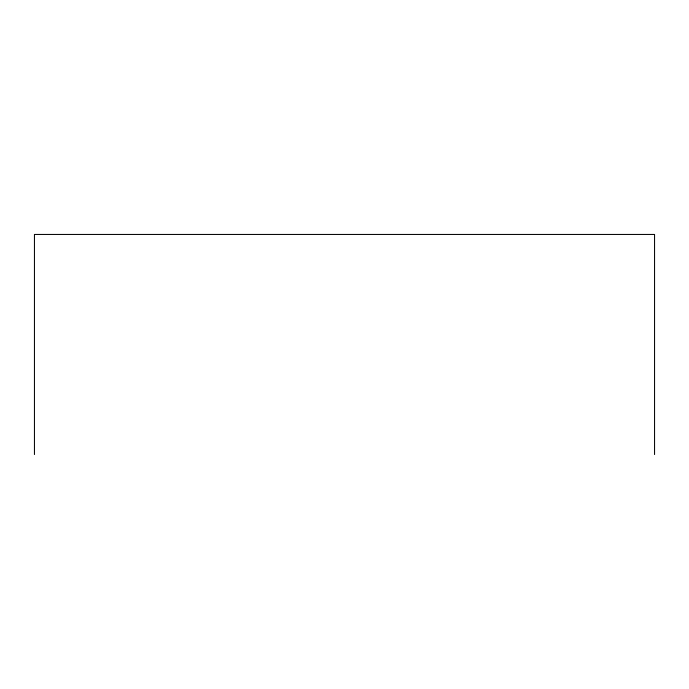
<?xml version="1.0" encoding="UTF-8"?>
<svg xmlns="http://www.w3.org/2000/svg" width="689" height="689" viewBox="0 0 689 689"><rect width="100%" height="100%" fill="white"/><g stroke="black" fill="none" stroke-linecap="round" stroke-linejoin="round"><path stroke-width="1.03" d="M654.55 454.551L654.55 234.449L34.45 234.449L34.45 454.551"/></g></svg>
